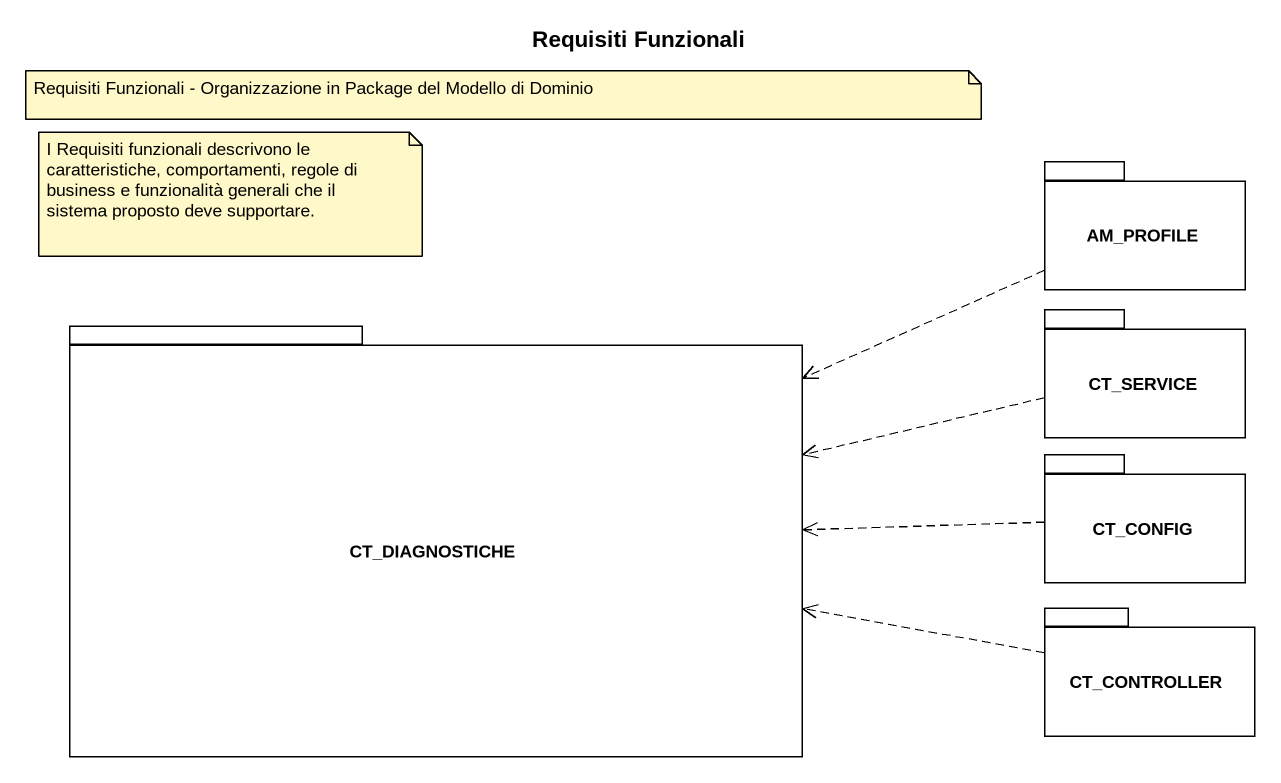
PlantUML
@startuml
title Requisiti Funzionali
package AM_PROFILE {
}
package CT_SERVICE {
}
package CT_DIAGNOSTICHE {
}
package CT_CONFIG {
}
package CT_CONTROLLER {
}
AM_PROFILE .left.> CT_DIAGNOSTICHE
CT_SERVICE .left.> CT_DIAGNOSTICHE
CT_CONFIG .left.> CT_DIAGNOSTICHE
CT_CONTROLLER .left.> CT_DIAGNOSTICHE
note as N1
  Requisiti Funzionali - Organizzazione in Package del Modello di Dominio
end note
note as N2
  I Requisiti funzionali descrivono le caratteristiche, comportamenti, regole di business e funzionalità generali che il sistema proposto deve supportare.
end note
@enduml
